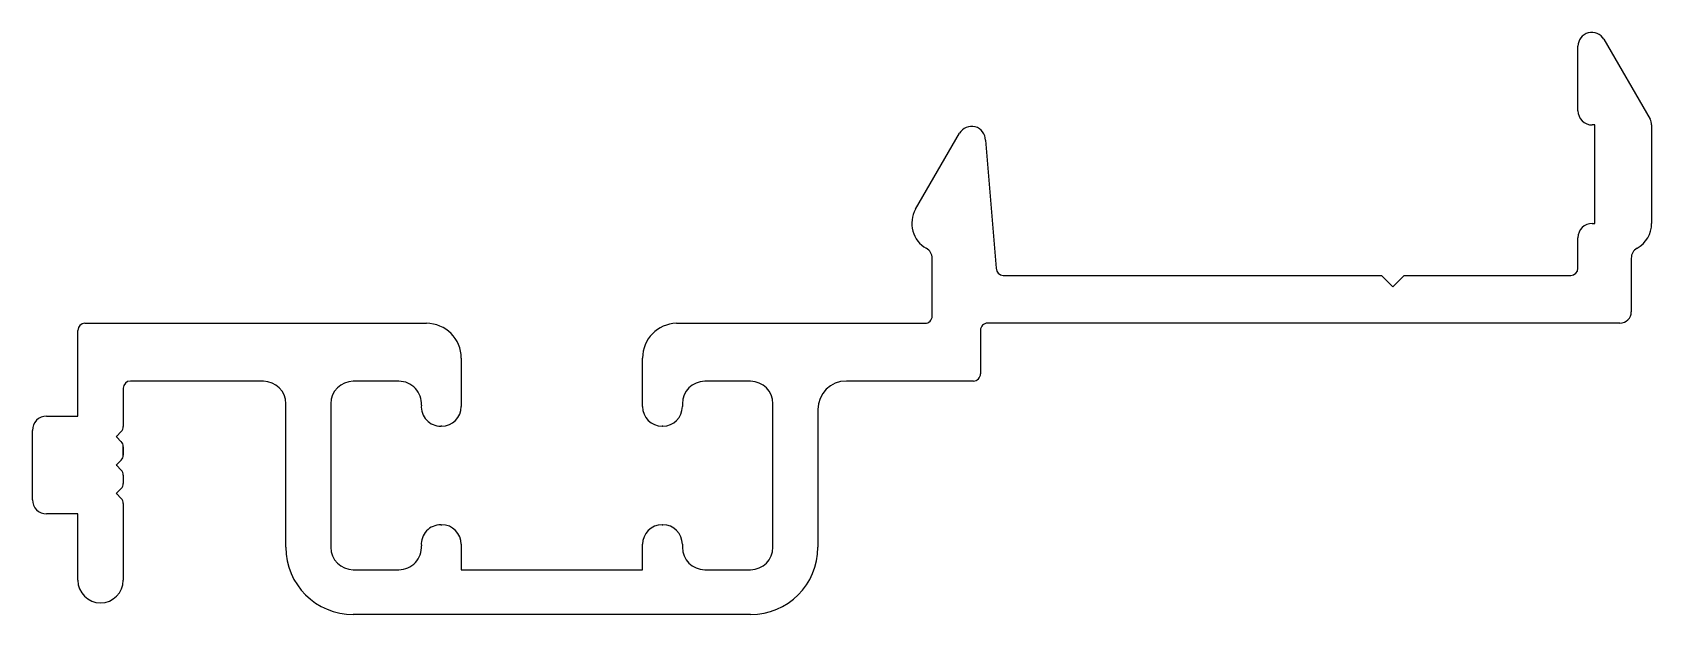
# Model space of a CAD drawing. Extents: x -29.7 to 27.3, y 7.5 to 28.
import ezdxf

# ---------------------------------------------------------------- set-up
doc = ezdxf.new("R2010")
doc.units = 0
doc.layers.add('1', color=7, linetype='CONTINUOUS')

msp = doc.modelspace()

# ---------------------------------------------------------------- linework, layer by layer
at = {"layer": '1', "linetype": 'CONTINUOUS'}
for p, q in [((24.726, 25.25), (24.726, 27.519)), ((25.64, 27.764), (27.264, 24.951)), ((25.318, 24.75), (25.226, 24.75)), ((25.319, 21.281), (25.318, 24.75)), ((27.318, 24.751), (27.319, 21.281)), ((1.418, 21.782), (2.962, 24.457)), ((3.877, 24.211), (4.252, 19.705)), ((25.226, 21.281), (25.319, 21.281)), ((24.726, 19.705), (24.726, 20.781)), ((2, 18.019), (1.999, 20.06)), ((26.603, 20.06), (26.603, 18.172)), ((4.502, 19.455), (17.809, 19.455)), ((17.809, 19.455), (18.209, 19.055)), ((18.209, 19.055), (18.609, 19.455)), ((18.609, 19.455), (24.475, 19.455)), ((-27.814, 17.769), (-15.797, 17.768)), ((-6.997, 17.769), (1.75, 17.769)), ((26.203, 17.773), (3.951, 17.773)), ((-28.064, 14.499), (-28.064, 17.519)), ((3.701, 17.523), (3.701, 15.987)), ((-14.571, 16.542), (-14.571, 15.727)), ((-8.193, 15.727), (-8.193, 16.543)), ((-26.464, 15.487), (-26.464, 14.132)), ((-21.535, 15.727), (-26.214, 15.737)), ((-16.764, 15.727), (-18.372, 15.727)), ((-14.571, 15.727), (-14.571, 14.835)), ((-8.193, 14.835), (-8.193, 15.727)), ((-4.393, 15.727), (-6, 15.727)), ((3.451, 15.737), (-1.02, 15.737)), ((3.451, 15.737), (3.451, 15.737)), ((-20.744, 9.886), (-20.744, 14.937)), ((-19.162, 14.937), (-19.162, 9.886)), ((-6.79, 14.937), (-6.79, 14.835)), ((-3.602, 9.886), (-3.602, 14.937)), ((-29.164, 14.499), (-28.064, 14.499)), ((-2.02, 14.737), (-2.02, 9.886)), ((-29.664, 11.557), (-29.664, 13.999)), ((-26.537, 13.955), (-26.708, 13.784)), ((-26.708, 13.772), (-26.537, 13.601)), ((-26.464, 14.132), (-26.464, 14.132)), ((-26.464, 14.132), (-26.464, 14.132)), ((-15.259, 14.146), (-15.288, 14.146)), ((-7.479, 14.146), (-7.505, 14.146)), ((-26.464, 13.425), (-26.464, 13.132)), ((-26.464, 13.132), (-26.464, 13.425)), ((-26.464, 13.425), (-26.464, 13.132)), ((-26.464, 13.132), (-26.464, 13.425)), ((-26.464, 13.425), (-26.464, 13.132)), ((-26.537, 12.955), (-26.708, 12.784)), ((-26.708, 12.773), (-26.537, 12.601)), ((-26.464, 12.425), (-26.464, 12.132)), ((-26.537, 11.955), (-26.708, 11.784)), ((-26.708, 11.773), (-26.537, 11.602)), ((-26.464, 11.425), (-26.464, 8.729)), ((-28.064, 11.057), (-29.164, 11.057)), ((-28.064, 8.729), (-28.064, 11.057)), ((-15.288, 10.677), (-15.259, 10.677)), ((-7.505, 10.677), (-7.479, 10.677)), ((-14.571, 9.988), (-14.571, 9.095)), ((-8.193, 9.095), (-8.193, 9.988)), ((-6.79, 9.988), (-6.79, 9.886)), ((-18.372, 9.095), (-16.764, 9.095)), ((-14.571, 9.095), (-8.193, 9.095)), ((-6, 9.095), (-4.393, 9.095)), ((-4.393, 7.513), (-18.372, 7.513))]:
    msp.add_line(p, q, dxfattribs=at)
for centre, radius, start, end in [((25.216, 27.519), 0.49, 29.9979, 180), ((25.226, 25.25), 0.5, 180, 270.0089), ((3.387, 24.211), 0.49, 360, 149.9868), ((26.918, 24.751), 0.4, 360, 29.9989), ((2.284, 21.281), 1.001, 149.9989, 240.7296), ((25.226, 20.781), 0.5, 89.9951, 180), ((26.319, 21.281), 1, 299.2459, 360), ((1.599, 20.059), 0.4, 0.07, 60.7296), ((27.002, 20.059), 0.4, 119.2459, 179.93), ((4.502, 19.705), 0.25, 180, 270), ((24.475, 19.706), 0.251, 270.108, 359.7344), ((-27.814, 17.519), 0.25, 90, 180), ((-15.797, 16.542), 1.226, 0, 90), ((-6.967, 16.543), 1.226, 91.4067, 180), ((1.75, 18.019), 0.25, 269.9996, 0.0245), ((3.951, 17.523), 0.25, 89.9998, 180.0245), ((26.203, 18.173), 0.4, 270, 359.9273), ((3.451, 15.987), 0.25, 270, 0.0245), ((-26.214, 15.487), 0.25, 90.0069, 180), ((-21.535, 14.937), 0.791, 360, 90), ((-18.372, 14.937), 0.791, 90, 180), ((-16.764, 14.937), 0.791, 356.0454, 90), ((-6, 14.937), 0.791, 90, 180), ((-4.393, 14.937), 0.791, 360, 90), ((-1.02, 14.737), 1, 90.0007, 180), ((-15.288, 14.835), 0.689, 176.0454, 270), ((-15.259, 14.835), 0.689, 270, 0), ((-7.505, 14.835), 0.689, 180, 270), ((-7.479, 14.835), 0.689, 270, 0), ((-29.164, 13.999), 0.5, 90, 180), ((-26.703, 13.778), 0.008, 135, 225), ((-26.714, 14.132), 0.25, 315, 360), ((-26.714, 13.425), 0.25, 0, 45), ((-26.714, 13.132), 0.25, 315, 360), ((-26.703, 12.778), 0.008, 135, 225), ((-26.714, 12.425), 0.25, 360, 45), ((-26.714, 12.132), 0.25, 315, 360), ((-29.164, 11.557), 0.5, 180, 270), ((-26.703, 11.778), 0.008, 135, 225), ((-26.714, 11.425), 0.25, 0, 45), ((-15.288, 9.988), 0.689, 90, 183.9546), ((-15.259, 9.988), 0.689, 0, 90), ((-7.505, 9.988), 0.689, 90, 180), ((-7.479, 9.988), 0.689, 0, 90), ((-18.372, 9.886), 2.372, 180, 270), ((-18.372, 9.886), 0.791, 180, 270), ((-16.764, 9.886), 0.791, 270, 3.9546), ((-6, 9.886), 0.791, 180, 270), ((-4.393, 9.886), 0.791, 270, 0), ((-4.393, 9.886), 2.372, 270, 360), ((-27.264, 8.729), 0.8, 180, 0)]:
    msp.add_arc(centre, radius, start, end, dxfattribs=at)

doc.saveas('drawing.dxf')
